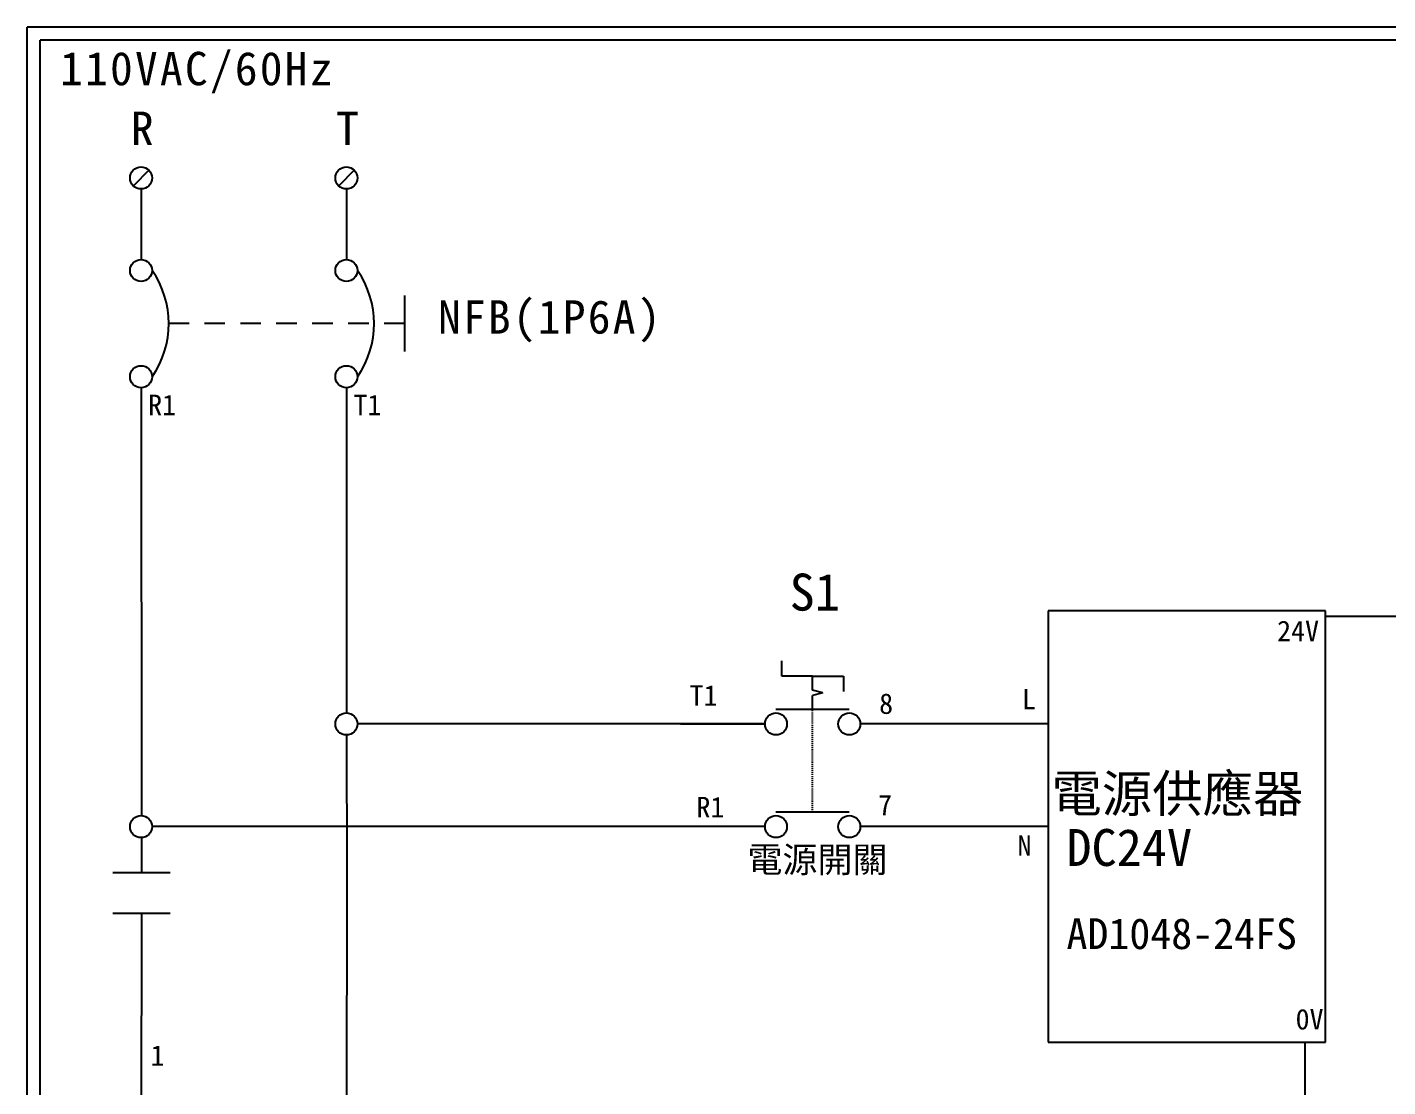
# Model space of a CAD drawing. Extents: x -24 to 263, y 255 to 459.
# Drawn here: x -23.6 to 109, y 356.3 to 459.4 of the extents above; entities that cross this region are included whole.
import ezdxf

# ---------------------------------------------------------------- set-up
doc = ezdxf.new("R2010")
doc.units = 0
doc.linetypes.add('DASHED', pattern=[0.2, 0.1, -0.1])
doc.linetypes.add('HIDDEN9', pattern=[3.5, 2, -1.5])
doc.layers.get('0').update_dxf_attribs({"linetype": 'CONTINUOUS'})
for name, color, linetype in [('7', 7, 'CONTINUOUS'), ('圖框層', 7, 'CONTINUOUS'), ('標尺寸層', 3, 'CONTINUOUS')]:
    doc.layers.add(name, color=color, linetype=linetype)
doc.styles.add('CNS', font='romanc.shx', dxfattribs={"bigfont": 'chineset.shx'})
doc.styles.add('STSL', font='kaiu.ttf')
doc.styles.add('標楷體', font='kaiu.ttf')

msp = doc.modelspace()

# ---------------------------------------------------------------- linework, layer by layer
for p, q in [((-11.73, 445.52), (-13.24, 444.01)), ((8.27, 445.52), (6.76, 444.01)), ((-12.49, 424.28), (-12.46, 382.67)), ((7.51, 424.28), (7.53, 392.67)), ((102.88, 402.6), (75.88, 402.6)), ((75.88, 402.6), (75.88, 360.6)), ((102.88, 364.39), (102.88, 402.6)), ((198.01, 402.06), (102.88, 402.06)), ((49.93, 396.25), (49.93, 397.75)), ((52.93, 396.25), (49.93, 396.25)), ((52.93, 396.25), (55.93, 396.25)), ((55.93, 396.25), (55.93, 394.75)), ((53.93, 394.64), (52.93, 394.9)), ((53.93, 394.64), (52.93, 394.37)), ((48.29, 391.6), (8.58, 391.6)), ((40.07, 391.6), (48.29, 391.6)), ((42.22, 391.6), (48.29, 391.6)), ((71.56, 391.6), (57.57, 391.6)), ((75.88, 391.6), (57.57, 391.6)), ((7.53, 390.53), (7.55, 377.15)), ((-12.46, 380.53), (-12.44, 377.15)), ((48.29, 381.6), (-11.42, 381.6)), ((71.56, 381.6), (57.57, 381.6)), ((75.88, 381.6), (57.57, 381.6)), ((102.88, 360.6), (102.88, 364.39)), ((75.88, 360.6), (98.88, 360.6)), ((98.88, 360.6), (102.88, 360.6))]:
    msp.add_line(p, q)
at = {"color": 7, "linetype": 'HIDDEN9'}
msp.add_line((13.18, 430.59), (-9.79, 430.59), dxfattribs=at)
for centre in [(-12.49, 444.77), (7.51, 444.77), (-12.49, 435.76), (7.51, 435.76), (-12.49, 425.41), (7.51, 425.41), (7.51, 391.6), (-12.49, 381.6)]:
    msp.add_circle(centre, 1.07)
at = {"color": 7}
for centre in [(-18.84, 430.59), (1.16, 430.59)]:
    msp.add_arc(centre, 9.05, 325.1286, 34.8714, dxfattribs=at)
at = {"layer": '7'}
for p, q in [((52.93, 394.9), (52.93, 396.25)), ((52.93, 393.03), (52.93, 394.37)), ((49.36, 393.03), (56.5, 393.03)), ((49.36, 383.03), (56.5, 383.03))]:
    msp.add_line(p, q, dxfattribs=at)
at = {"layer": '7', "linetype": 'DASHED'}
msp.add_line((52.93, 383.03), (52.93, 393.03), dxfattribs=at)
at = {"layer": '7'}
for centre in [(49.36, 391.6), (56.5, 391.6), (49.36, 381.6), (56.5, 381.6)]:
    msp.add_circle(centre, 1.07, dxfattribs=at)
at = {"layer": '圖框層', "color": 7}
for p, q in [((263.42, 459.45), (-23.58, 459.45)), ((-23.58, 255.48), (-23.58, 459.45)), ((262.17, 458.2), (-22.33, 458.2)), ((-22.33, 256.73), (-22.33, 458.2))]:
    msp.add_line(p, q, dxfattribs=at)
at = {"layer": '標尺寸層', "color": 7}
for p, q in [((-12.49, 443.7), (-12.49, 436.84)), ((7.51, 443.7), (7.51, 436.84)), ((13.18, 433.32), (13.18, 427.86)), ((-12.49, 424.34), (-12.49, 424.28)), ((7.51, 424.34), (7.51, 424.28)), ((-15.23, 377.15), (-9.66, 377.15)), ((7.55, 377.15), (7.51, 309.84)), ((-15.23, 373.18), (-9.66, 373.18)), ((-12.45, 373.18), (-12.57, 309.84)), ((100.88, 360.6), (100.88, 289.83))]:
    msp.add_line(p, q, dxfattribs=at)

# ---------------------------------------------------------------- texts
at = {"color": 0, "char_height": 3.25, "style": '標楷體'}
for s, insert, width, attachment_point in [('\\pt6.5;{\\T1.1;110VAC/60Hz}', (-20.38, 457.05), 35.213, 1), ('\\pt6.5;{\\T1.1;R}', (-13.49, 451.23), 2, 1), ('\\pt6.5;{\\T1.1;T}', (6.51, 451.23), 2, 1), ('\\pt6.5;{\\T1.1;NFB(1P6A)}', (27.38, 432.86), 24.6072, 2)]:
    msp.add_mtext(s, dxfattribs=dict(at, insert=insert, width=width, attachment_point=attachment_point))
at = {"layer": '圖框層', "color": 4, "style": 'STSL'}
for s, height, p in [('R1', 2, (-11.8, 421.67)), ('T1', 2, (8.2, 421.67)), ('S1', 3.6, (50.69, 402.64)), ('24V', 2, (98.18, 399.66)), ('T1', 2, (40.94, 393.37)), ('L', 2, (73.32, 393.02)), ('8', 2, (59.41, 392.58)), ('電源供應器', 3.6, (76.19, 383.02)), ('R1', 2, (41.61, 382.5)), ('7', 2, (59.31, 382.7)), ('N', 2, (72.89, 378.77)), ('DC24V', 3.6, (77.65, 377.77)), ('AD1048-24FS', 3, (77.66, 369.68)), ('0V', 2, (99.98, 361.85)), ('1', 2, (-11.57, 358.31))]:
    msp.add_text(s, height=height, dxfattribs=at).set_placement(p)
at = {"layer": '標尺寸層', "color": 7, "insert": (46.58, 379.64), "char_height": 2.5, "width": 14.0847, "attachment_point": 1, "style": 'CNS'}
msp.add_mtext('{\\fDFKai-SB|b0|i0|c136|p65;電源開關}', dxfattribs=at)

doc.saveas('drawing.dxf')
